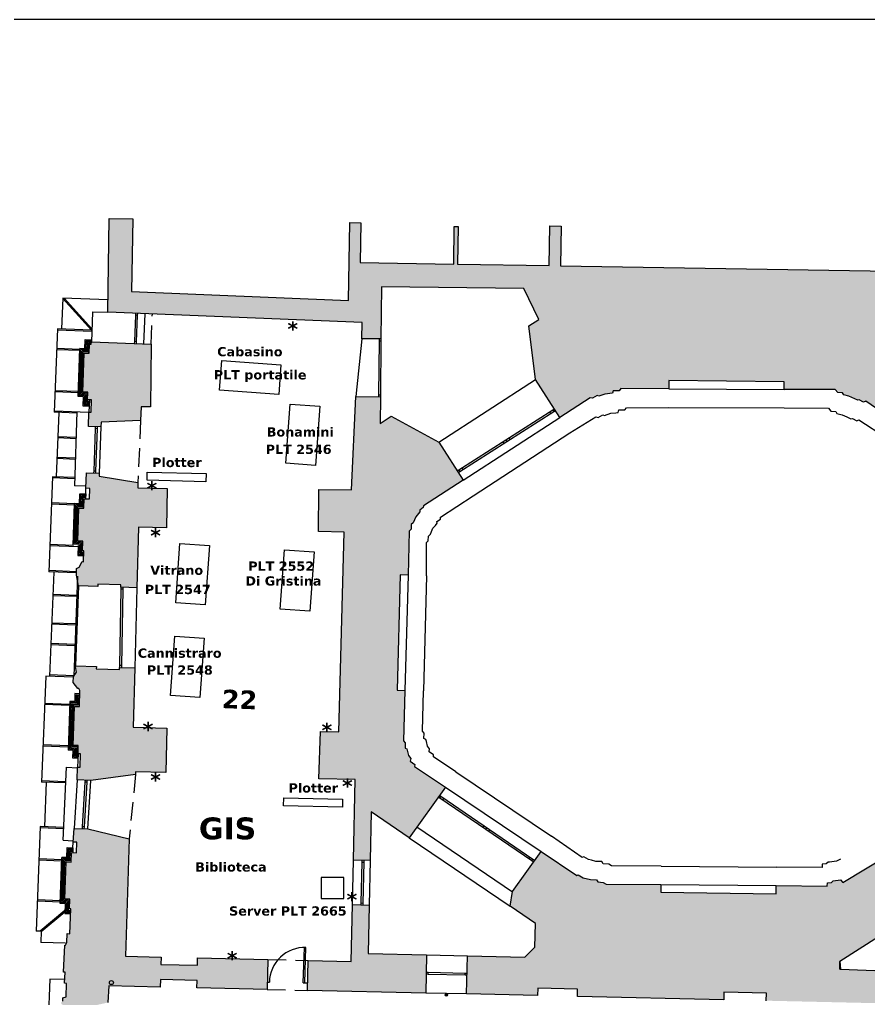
# Model space of a CAD drawing. Extents: x 1037 to 14540, y 1034 to 18285.
# Drawn here: x 3207 to 5500, y 6737 to 9380 of the extents above; entities that cross this region are included whole.
import ezdxf
from ezdxf.enums import TextEntityAlignment as Align

# ---------------------------------------------------------------- set-up
doc = ezdxf.new("R2010")
doc.units = 0
doc.header["$LTSCALE"] = 100
doc.header["$MEASUREMENT"] = 0
doc.linetypes.add('TRATTEGGIATA', pattern=[0.75, 0.5, -0.25])
for name, color, linetype in [('infissi', 251, 'CONTINUOUS'), ('legenda testi', 7, 'CONTINUOUS'), ('murature polilinee', 7, 'CONTINUOUS'), ('murature retini', 253, 'CONTINUOUS'), ('proiezioni', 252, 'CONTINUOUS'), ('Tavoli', 250, 'CONTINUOUS'), ('testi PLT', 154, 'CONTINUOUS')]:
    doc.layers.add(name, color=color, linetype=linetype)
for name, color, linetype, lineweight in [('testi', 252, 'CONTINUOUS', 30), ('testi nomi personale', 251, 'CONTINUOUS', 20), ('testi numero stanza', 40, 'CONTINUOUS', 30)]:
    doc.layers.add(name, color=color, linetype=linetype, lineweight=lineweight)
doc.styles.add('stile1', font='verdanab.ttf', dxfattribs={"height": 1})

msp = doc.modelspace()

# ---------------------------------------------------------------- hatches: boundary and pattern name
at = {"layer": 'murature retini', "lineweight": 30}
h = msp.add_hatch(color=256, dxfattribs=at)
h.paths.add_polyline_path([(6573, 8146.9), (6885.6, 8136.8), (6880.2, 8000.4), (6794.4, 8003.7), (6795.7, 8036.4), (6569.9, 8043.2)])
h.paths.add_polyline_path([(5831.4, 8119.1), (5944.8, 8282.2), (6005.7, 8240.5), (6009.7, 8242.5), (6010.3, 8255.8), (6145.5, 8264.4), (6156.8, 8160.4), (6453, 8150.8), (6449.9, 8047.3), (6146.7, 8055.8), (6140.6, 7897), (6058.2, 7861), (5941.9, 7865.6), (5945.3, 7993.8), (5938, 7998.9), (5938.1, 8015.5), (5932.8, 8017.4), (5923, 8037.6), (5913.7, 8048.7), (5915.3, 8053.5), (5902.8, 8063.9), (5903, 8070.7)])
h.paths.add_polyline_path([(7083.5, 8695.2), (7083, 8702.6), (7112.8, 8706), (7114.2, 8685.6), (7118.8, 8685.7), (7127, 8566.6), (7122.4, 8566.3), (7124.1, 8540.9), (7121.1, 8540.7), (7129.3, 8422.2), (7131.9, 8422.5), (7132.4, 8416.7), (7135, 8417), (7137.6, 8387.9), (7080.1, 8383.7), (7079.4, 8390.2), (7027.5, 8395.8), (7021.5, 8576.5), (6114.1, 8553.4), (6132.5, 8383.8), (5999.2, 8375.3), (5979.7, 8631.7), (5611.1, 8637.7), (5618, 8546.9), (5694.6, 8467), (5573.9, 8293.5), (5489.6, 8350.6), (5483.8, 8347.7), (5471.9, 8354.7), (5468, 8353.1), (5443.9, 8364.5), (5430.2, 8367.8), (5427.4, 8373), (5414, 8374.1), (5407.6, 8381.8), (5269.5, 8382.5), (5269.7, 8402.9), (4958.7, 8406), (4958.5, 8383.9), (4829.4, 8384.5), (4824.7, 8378.9), (4808.7, 8378.7), (4806.7, 8372), (4786.3, 8369.7), (4769.8, 8364.2), (4765, 8365.8), (4752.7, 8358.6), (4746.7, 8359.9), (4664.7, 8306.8), (4599.2, 8408.9), (4581.3, 8554), (4607.9, 8571.4), (4567.8, 8654.9), (4184, 8659.2), (4182, 8518.6), (4130.1, 8519.1), (4131, 8562.7), (3445.2, 8590.8), (3449.3, 8843.1), (3512.7, 8842.4), (3509.5, 8646.1), (4094.5, 8622.1), (4097.9, 8832.3), (4127.9, 8831.8), (4126.1, 8724.7), (4378.4, 8720.6), (4380, 8822.2), (4390.4, 8821.8), (4388.8, 8720.4), (4636.1, 8716.4), (4637.8, 8823.6), (4667.8, 8823.1), (4666.1, 8715.9), (5947.1, 8695.2), (5944.5, 8821), (6012.7, 8822.9), (6016, 8666)])
h.paths.add_polyline_path([(4114.3, 8362.9), (4180.6, 8362.7), (4179.8, 8290.2), (4209.9, 8309.9), (4338, 8240), (4403.7, 8137.7), (4296.8, 8068.4), (4296.4, 8063.5), (4287, 8057), (4287.4, 8052.1), (4276, 8038.6), (4269.1, 8022.3), (4263.8, 8017.6), (4263.2, 8005), (4258.6, 8000), (4255.4, 7881.2), (4234.1, 7881.8), (4225.8, 7570.9), (4246.9, 7570.4), (4243.2, 7434.1), (4247.7, 7429.3), (4247, 7414.9), (4252, 7412.4), (4256.3, 7394.4), (4262.4, 7386.7), (4261.3, 7379.1), (4273.1, 7370.6), (4272.7, 7365.5), (4355.8, 7309.6), (4258.4, 7173), (4156.1, 7242.6), (4153.2, 7111.5), (4108, 7112.5), (4112.8, 7329.8), (4014.9, 7332), (4018.7, 7459.6), (4068.7, 7458.5), (4083.3, 7997.5), (4013.6, 7999.1), (4014.9, 8112.6), (4103.1, 8111.6)])
h.paths.add_polyline_path([(3401.1, 8510.3), (3562.2, 8504.7), (3560.4, 8335.1), (3535, 8335.4), (3533.6, 8298.8), (3427.2, 8293.8), (3426.7, 8281), (3393.3, 8282.3), (3394.6, 8321), (3400.2, 8320.8), (3401.4, 8354.1), (3390.8, 8354.5), (3391.5, 8374.6), (3378.1, 8375), (3381.7, 8480.3), (3395.1, 8479.8), (3396, 8504.3), (3400.9, 8504.1)])
h.paths.add_polyline_path([(3387.8, 8157.7), (3422.1, 8156.4), (3421.8, 8148.7), (3526.8, 8131.7), (3526.2, 8116.5), (3605.4, 8115.2), (3603.7, 8009.2), (3528.4, 8011), (3523.9, 7847.4), (3480.6, 7848.9), (3480.7, 7854.9), (3418.2, 7857), (3418.1, 7851.1), (3366, 7852.9), (3360.7, 7881), (3361.3, 7899.1), (3368.5, 7902.8), (3375.8, 7917.9), (3379.6, 7917.7), (3380.6, 7946.9), (3376.8, 7947), (3377.7, 7972.7), (3364.3, 7973.2), (3367.3, 8062.2), (3380.8, 8061.7), (3381.6, 8087.4), (3395.7, 8086.9), (3396.7, 8115.5), (3386.4, 8115.8)])
h.paths.add_polyline_path([(3357.9, 7636.7), (3414.5, 7634.7), (3414.4, 7628.7), (3476.9, 7626.6), (3477, 7632.6), (3518, 7631.2), (3513.7, 7471), (3605, 7468.9), (3601.5, 7349.2), (3520.4, 7351), (3520.2, 7343.6), (3399.9, 7327.6), (3362.8, 7329), (3364, 7363.7), (3370.9, 7363.5), (3372, 7399), (3365, 7399.2), (3365.7, 7421.5), (3352.3, 7421.9), (3355.5, 7527.2), (3368.9, 7526.8), (3370.3, 7570.4), (3366.9, 7575.5), (3364.8, 7575.5), (3351.9, 7591.4), (3352.5, 7608), (3361.3, 7620), (3357.8, 7633.7)])
h.paths.add_polyline_path([(3354.3, 7198.3), (3391.9, 7197), (3503, 7169.7), (3493.2, 6853.2), (3588.9, 6851), (3588.4, 6831), (3687.2, 6828.8), (3687.7, 6848.8), (3876.7, 6844.5), (3874.8, 6763.8), (3685.8, 6768), (3686.3, 6788), (3587.5, 6790.2), (3587, 6770.2), (3447.9, 6773.4), (3445.2, 6728.4), (3369.1, 6711.3), (3368.3, 6691.6), (3329.6, 6692.5), (3323.5, 6722.2), (3320, 6725.2), (3320.1, 6729.3), (3323.8, 6732.1), (3324.4, 6741), (3332.9, 6743.4), (3334.4, 6780), (3328.9, 6780.3), (3330.3, 6810.6), (3326, 6810.8), (3329.4, 6883.3), (3331, 6883.2), (3334.6, 6890), (3335.4, 6914.4), (3343.3, 6914.2), (3345.6, 6981.1), (3341.8, 6981.2), (3342.7, 7006.9), (3329.3, 7007.4), (3332.8, 7107.7), (3346.2, 7107.2), (3347.1, 7133), (3361.2, 7132.5), (3362.2, 7161), (3351.8, 7161.4)])
h.paths.add_polyline_path([(4105.2, 6992.5), (4150.5, 6991.5), (4147.5, 6860.4), (4305.2, 6856.8), (4302.9, 6754.1), (3984.1, 6761.3), (3985.9, 6842.1), (4101.8, 6839.5)])
h.paths.add_polyline_path([(4415.3, 6854.4), (4569.8, 6850.9), (4596.9, 6877.5), (4599.1, 6941.2), (4530.3, 6988.1), (4537.3, 7028.4), (4613.9, 7135.9), (4710.5, 7071), (4714.4, 7072.7), (4727.1, 7064.8), (4747.4, 7060), (4763.3, 7059.6), (4767, 7053.7), (4781.9, 7052.4), (4789.7, 7048), (4937.2, 7046.6), (4937, 7026.2), (5247.9, 7022), (5248.2, 7043.7), (5385.9, 7042.5), (5386.1, 7051.4), (5397.3, 7052), (5402, 7056.6), (5421.3, 7059.1), (5427.9, 7052.2), (5545.4, 7123.2), (5638.4, 6978.6), (5419.8, 6838.8), (5421.3, 6818.4), (5859.2, 6801.8), (5867.9, 6718.9), (5702.3, 6722.6), (5702.7, 6742.6), (5598.9, 6744.9), (5598.5, 6724.9), (5221.5, 6733.4), (5221.9, 6753.4), (5107, 6756), (5106.6, 6736), (4712.1, 6744.9), (4712.6, 6764.9), (4605.1, 6767.3), (4604.7, 6747.3), (4412.9, 6751.6)])
h.paths.add_polyline_path([(5805.9, 7293.4), (5887, 7346), (5887.3, 7352.5), (5901.7, 7361.6), (5900.8, 7370), (5913.8, 7385.9), (5914.7, 7391.4), (5918.7, 7397.3), (5922.2, 7398), (5923.4, 7416.1), (5930.1, 7418.6), (5933.7, 7554.7), (6045.8, 7550.3), (6044.1, 7508.3), (6124, 7460.6), (6121.1, 7383), (6417.3, 7374.1), (6414.2, 7269.9), (6108.6, 7282.8), (6104.1, 7080.6), (6030.8, 7082.3), (6036.5, 7233.3), (5900.4, 7146.2)])
h.paths.add_polyline_path([(6537.3, 7370.5), (6770.1, 7363.6), (6770.9, 7384.8), (6855.9, 7381.6), (6853.8, 7326.9), (6904.5, 7326.3), (6901.3, 7249.4), (6534.1, 7264.8)])
h.paths.add_polyline_path([(6860.6, 7500.8), (6864.7, 7606), (6779.4, 7609.3), (6775.4, 7504.1)])
h.paths.add_polyline_path([(6789.9, 7884.4), (6875.5, 7881.2), (6872.1, 7793), (6786.5, 7796.2)])
h.paths.add_polyline_path([(7077.5, 7864), (7173.9, 7869.8), (7177.4, 7819.5), (7183.9, 7818.6), (7179.2, 7781.3), (7132.5, 7778.1), (7131.7, 7790), (7073.5, 7790.8)])
h.paths.add_polyline_path([(7061.9, 7574.1), (7145.7, 7586.1), (7145.4, 7590.3), (7192.9, 7593.6), (7202.9, 7557.7), (7195.5, 7555.6), (7200.2, 7487.9), (7056.7, 7476.8)])
h.paths.add_polyline_path([(7050.2, 7355.9), (7213.2, 7368.6), (7214.9, 7344.4), (7219.9, 7344.8), (7225.4, 7266), (7220.3, 7265.6), (7222, 7241.6), (7217.1, 7241.2), (7226, 7112.7), (7230.6, 7113.2), (7231.1, 7107.5), (7233.7, 7107.7), (7236.2, 7079.9), (7199.4, 7077.4), (7198.7, 7085.6), (7114.8, 7087.5), (7125.5, 7239.9), (7005.7, 7245), (7014.2, 7325), (7048.5, 7324.6)])
h.paths.add_polyline_path([(7112.1, 6946.8), (7207.8, 6965.4), (7207.1, 6975), (7244.9, 6977.6), (7247.7, 6943.8), (7245, 6943.6), (7245.5, 6937.9), (7238, 6937.3), (7245.8, 6824.9), (7250.6, 6825.2), (7252.3, 6801.1), (7257.3, 6801.5), (7262.7, 6722.7), (7257.7, 6722.3), (7259.3, 6698.3), (7254.5, 6697.9), (7259.4, 6626.6), (7212.6, 6623.3), (7211.8, 6634.3), (7205.5, 6633.9), (7174.9, 6648.6), (7176.4, 6689.4), (6998.2, 6693.4), (7012.7, 6778.1), (7108.8, 6775.9)])
h.paths.add_polyline_path([(6999.1, 6384.3), (7170, 6380.4), (7171.3, 6413.3), (7226.7, 6417.1), (7225.4, 6437.2), (7272.2, 6440.5), (7277.1, 6369), (7282, 6369.3), (7283.6, 6345.2), (7288.7, 6345.6), (7294.1, 6266.8), (7289, 6266.4), (7290.7, 6242.3), (7285.9, 6242), (7294.4, 6117.5), (7297.7, 6117.8), (7298.2, 6112.1), (7300.8, 6112.3), (7303.3, 6084.4), (7271.2, 6077.5), (7272, 6097.2), (7195.5, 6100.1), (7197.5, 6288.9), (7003.3, 6296.3)])
h.paths.add_polyline_path([(7194.1, 5953.7), (7270.3, 5971.4), (7270.5, 5979.7), (7312.3, 5978.7), (7314.8, 5948.4), (7312.1, 5948.2), (7312.6, 5942.5), (7306.5, 5942), (7317.7, 5778.8), (7322.8, 5779.1), (7330.2, 5672.1), (7192.5, 5677.3), (7192.9, 5685.8), (7150.6, 5687.4), (7144.7, 5682.5), (7122.7, 5683.5), (7119, 5680.4), (7100.5, 5681.1), (7101.9, 5714.3), (7113.1, 5713.9), (7128.6, 5783.3), (7192.3, 5780.9)])
h.paths.add_polyline_path([(6469.1, 6396.7), (6891.8, 6386.9), (6881.1, 6300.9), (6828.4, 6302.9), (6828.3, 5797.6), (6983.3, 5791.7), (6985.8, 5718.7), (6992.3, 5718.5), (6990.9, 5685.2), (6980.1, 5685.7), (6976.2, 5689.5), (6954.2, 5690.3), (6949.5, 5695), (6886.4, 5697.4), (6886.1, 5689), (6793.9, 5692.5), (6794.2, 5698.4), (6766.4, 5699.4), (6766.7, 5705.9), (6700.4, 5708.5), (6700.3, 5705.7), (6694.6, 5705.9), (6694.5, 5703.3), (6666.7, 5704.4), (6667.9, 5735), (6675.1, 5734.7), (6690.9, 5805.5), (6768.3, 5802.6), (6768.4, 6110), (6724.7, 6111.8), (6724.9, 6121.8), (6768.4, 6120.1), (6768.4, 6300.2), (6648.5, 6304.8), (6644.9, 6125), (6654.9, 6124.6), (6654.7, 6114.6), (6624.7, 6115.8), (6624.9, 6125.8), (6634.9, 6125.4), (6638.5, 6305.1), (6518.6, 6309.7), (6515, 6130.3), (6555, 6128.6), (6554.8, 6118.6), (6504.8, 6120.7), (6508.6, 6310.1), (6471.7, 6311.5)])
h.paths.add_polyline_path([(6217.7, 6402.6), (6358.6, 6399.3), (6358.4, 5821.7), (6543.1, 5814.7), (6554, 5739.3), (6559.5, 5739.1), (6558.3, 5708.5), (6530.6, 5709.5), (6530.7, 5712.2), (6524.9, 5712.4), (6525.1, 5716.8), (6462.1, 5719.4), (6461.7, 5710.9), (6434.2, 5712.1), (6434.1, 5710), (6358.5, 5713.1), (6358.7, 5718.2), (6330.8, 5719.3), (6331.1, 5726.1), (6260.7, 5729), (6260.6, 5726.4), (6254.9, 5726.6), (6254.8, 5724), (6227, 5725), (6227.6, 5755.2), (6234.3, 5755), (6251.8, 5957.1), (6290.6, 6021.5), (6307, 6105), (6293.8, 6189.1), (6254.4, 6258.7), (6218.2, 6291.9)])
h.paths.add_polyline_path([(5695.4, 6414.8), (5859.1, 6411), (5858.6, 6390.5), (5962.4, 6388.2), (5962.9, 6408.6), (6105.7, 6405.2), (6102.3, 6323.7), (6050.3, 6309.8), (5986.8, 6263.8), (5944.8, 6195.8), (5928.4, 6112.3), (5941.6, 6028.1), (5980.9, 5958.6), (6042.7, 5910.1), (6109.6, 5892.9), (6115.4, 5759.9), (6123, 5759.6), (6122.3, 5729), (6093.5, 5730.1), (6093.6, 5732.7), (6087.8, 5732.9), (6087.9, 5735.6), (6021.9, 5738.4), (6021.7, 5734.1), (5991.4, 5735.3), (5991.2, 5731), (5915.4, 5734.2), (5915.6, 5738.5), (5893.2, 5739.4), (5893.4, 5745.8), (5825.9, 5748.6), (5825.8, 5745.8), (5820, 5746), (5819.9, 5743.4), (5790.7, 5744.5), (5791.9, 5775.2), (5802, 5774.8), (5810.6, 5844.5), (5908.2, 5840.3), (5914.5, 6329.7), (5707.4, 6334.5)])
h.paths.add_polyline_path([(6027, 6982.3), (6101.8, 6980.7), (6097.7, 6798.7), (6114.5, 6798.3), (6112.6, 6713.3), (5963.3, 6716.7), (5977.6, 6797.3), (6019.9, 6795.7)])
h.paths.add_polyline_path([(6226.5, 6795.8), (6367.4, 6792.6), (6367, 6772.6), (6479, 6770.1), (6479.4, 6790.1), (6887.8, 6780.9), (6897.4, 6695.7), (6476.1, 6705.2), (6476.5, 6725.2), (6366, 6727.6), (6365.5, 6707.6), (6224.6, 6710.8)])
h.paths.add_polyline_path([(7083.9, 7984.6), (7165.7, 7989.5), (7164.4, 8007.3), (7168.5, 8007.6), (7160.1, 8129.2), (7154.5, 8128.8), (7153.8, 8136.5), (7150.2, 8136.3), (7141.2, 8246.7), (7146.8, 8247.2), (7146.3, 8252.9), (7149, 8253.1), (7146.3, 8286.2), (7090.6, 8281.7), (7092, 8268.4), (7031.8, 8257.9), (7035.3, 8132), (7000.8, 8133.1), (6997.9, 8058.8), (7087.8, 8055.9)])
h.paths.add_polyline_path([(5214.5, 6426.1), (5591.5, 6417.3), (5580.3, 6337.5), (5535, 6338.6), (5530.4, 5856.6), (5673.5, 5850.4), (5676.5, 5780), (5686.2, 5779.6), (5685, 5748.9), (5655.6, 5750.3), (5655.7, 5752.9), (5650, 5753.2), (5650.2, 5757.6), (5591.2, 5760), (5590.8, 5752.8), (5560.5, 5754), (5560.4, 5749.7), (5484.6, 5752.9), (5484.7, 5757.2), (5454.4, 5758.4), (5454.8, 5766.8), (5392.3, 5769.4), (5392.2, 5766.2), (5386.5, 5766.5), (5386.4, 5763.8), (5355.6, 5765), (5356.8, 5796.6), (5368, 5796.1), (5381, 5866.7), (5476.8, 5862.6), (5481.4, 6339.8), (5233.6, 6345.6)])
h.paths.add_polyline_path([(4705.2, 6438), (5099.6, 6428.8), (5075.8, 5882.3), (5238, 5875.3), (5241.2, 5801), (5251.9, 5800.6), (5250.7, 5769.4), (5219.8, 5770.8), (5219.9, 5773.4), (5214.2, 5773.7), (5214.4, 5779.1), (5147.2, 5781.7), (5147, 5775.6), (5116.7, 5776.8), (5116.5, 5770.8), (5046.5, 5773.5), (5046.8, 5780), (5019.6, 5781), (5019.9, 5788.6), (4950.1, 5791.3), (4949.9, 5786.4), (4944.2, 5786.6), (4944.1, 5784), (4913.3, 5785.2), (4914.6, 5816.9), (4921.8, 5816.6), (4930.7, 5889.2), (5031.4, 5884.9), (5046.4, 6350), (4726.1, 6357.5)])
h.paths.add_polyline_path([(4407.6, 6445.7), (4597.8, 6441.2), (4595.7, 6401), (4643, 6306.8), (4630, 5903.4), (4795, 5896.3), (4798.1, 5821.9), (4808.3, 5821.5), (4807.1, 5789.7), (4776.1, 5791.2), (4776.2, 5793.9), (4770.5, 5794.2), (4770.7, 5799), (4708.5, 5801.4), (4708.3, 5795.3), (4680.4, 5796.3), (4680.2, 5791.3), (4608.2, 5794), (4608.5, 5801.4), (4576.3, 5802.6), (4576.4, 5806.9), (4508.5, 5811.7), (4508.4, 5808.6), (4502.7, 5808.8), (4502.6, 5806.1), (4474.9, 5807.2), (4476.2, 5840.6), (4482.6, 5840.4), (4487.6, 5911.4), (4573.5, 5907.7), (4588.2, 6361.4), (4419.8, 6365.4)])
h.paths.add_polyline_path([(3977.2, 6455), (4302.5, 6447.4), (4286.2, 6367.8), (4203.6, 6369.7), (4189.2, 5925.2), (4361.3, 5917.8), (4364.3, 5845.5), (4372.6, 5845.1), (4371.3, 5811.7), (4343.3, 5813), (4343.5, 5815.6), (4337.7, 5815.9), (4338, 5821.1), (4269.8, 5824.1), (4269.6, 5817.6), (4239.2, 5819), (4239, 5814.7), (4163.9, 5818), (4164.1, 5822.3), (4142.1, 5823.3), (4142.5, 5831.1), (4072.7, 5834.2), (4072.6, 5830.6), (4066.9, 5830.8), (4066.8, 5828.2), (4039.1, 5829.2), (4040.4, 5862), (4048.7, 5861.7), (4063.6, 5932.2), (4131, 5929.3), (4145.2, 6369), (4123.3, 6369.5), (4125.1, 6425.3), (3976.8, 6428.7)])
h.paths.add_polyline_path([(3690.3, 6461.7), (3867.9, 6457.6), (3865.2, 6371.6), (3839.7, 6372.2), (3825.8, 5942.4), (3919.2, 5938.4), (3927.9, 5866.9), (3935.5, 5866.5), (3934.2, 5833.7), (3906.4, 5835.1), (3906.5, 5837.7), (3900.8, 5838), (3901, 5842.6), (3833.2, 5845.6), (3833, 5840.5), (3805.9, 5841.8), (3805.6, 5834.7), (3732, 5837.9), (3732.3, 5845), (3705.5, 5846.2), (3705.8, 5851.3), (3635.8, 5854.4), (3635.7, 5851.3), (3630, 5851.5), (3629.9, 5848.8), (3602.9, 5849.9), (3604.2, 5883.7), (3613.8, 5883.3), (3628.8, 5953.4), (3770.8, 5947.3), (3784.6, 6373.5), (3703.6, 6375.4)])
h.paths.add_polyline_path([(3320.5, 6541.3), (3362.1, 6540.4), (3361.8, 6530.9), (3433.8, 6520.1), (3430.9, 6467.8), (3588.6, 6464.1), (3565.2, 6378.6), (3426.2, 6381.9), (3418, 6230.9), (3337.8, 6225.8), (3337.3, 6214.4), (3304.3, 6216.5), (3305.7, 6250), (3312.9, 6250.4), (3315.6, 6317.9), (3311.3, 6318.1), (3312.7, 6348.4), (3308.4, 6348.6), (3311.8, 6419), (3316.1, 6418.8), (3319, 6496.9), (3313.5, 6498.9), (3313.6, 6507.8), (3310.1, 6510.9), (3310.2, 6515), (3313.9, 6517.8)])
h.paths.add_polyline_path([(3300.1, 6113), (3332.3, 6111.9), (3331.9, 6100.5), (3410, 6085), (3403.3, 5963.2), (3485.8, 5959.6), (3491.8, 5888.6), (3499.3, 5888.2), (3498, 5854.4), (3470.8, 5855.7), (3471, 5858.3), (3465.2, 5858.6), (3465.6, 5865.9), (3391.2, 5869.2), (3390.9, 5860.6), (3366, 5861.7), (3365.9, 5858.6), (3315.3, 5860.8), (3315.5, 5866.2), (3293.3, 5867.2), (3295, 5904.8), (3290.7, 5905), (3293.9, 5975.4), (3298.1, 5975.2), (3299.5, 6005.6), (3302.9, 6005.5), (3305.4, 6066.3), (3298.3, 6067.7)])
at = {"layer": 'testi', "lineweight": 20}
h = msp.add_hatch(color=256, dxfattribs=at)
edge = h.paths.add_edge_path()
edge.add_arc((4358.7, 6749.5), 4.07, 0, 360)

# ---------------------------------------------------------------- linework, layer by layer
at = {"layer": 'infissi', "linetype": 'Continuous'}
for p, q in [((3520, 8582.7), (3517.1, 8511.3)), ((3520.2, 8587.7), (3520, 8582.7)), ((3525, 8582.5), (3522.1, 8511.1)), ((3525.2, 8587.5), (3525, 8582.5)), ((3517.1, 8511.3), (3516.9, 8506.3)), ((3522.1, 8511.1), (3521.9, 8506.1)), ((4176.9, 8513.6), (4175.7, 8367.7)), ((4181.9, 8513.6), (4180.7, 8367.7)), ((4392.2, 8165), (4645.5, 8327.4)), ((4394.9, 8160.7), (4648.2, 8323.2)), ((3411.5, 8276.6), (3407.3, 8162)), ((3411.7, 8281.6), (3411.5, 8276.6)), ((3416.5, 8276.4), (3412.3, 8161.8)), ((3416.7, 8281.4), (3416.5, 8276.4)), ((3407.3, 8162), (3407.1, 8157)), ((3412.3, 8161.8), (3412.1, 8156.8)), ((3480.5, 7843.8), (3477.1, 7637.5)), ((3480.6, 7848.9), (3480.5, 7843.8)), ((3485.5, 7843.8), (3482.1, 7637.4)), ((3485.6, 7848.8), (3485.5, 7843.8)), ((3477.1, 7637.5), (3477, 7632.6)), ((3482.1, 7637.4), (3482, 7632.4)), ((3377.3, 7202.7), (3384.7, 7323.3)), ((3382.2, 7202.4), (3389.6, 7323)), ((4340.5, 7280), (4336.4, 7282.8)), ((4343.3, 7284.1), (4339.2, 7286.9)), ((4589.1, 7110.4), (4340.5, 7280)), ((4591.9, 7114.5), (4343.3, 7284.1)), ((4130.6, 7112), (4130.5, 7107)), ((4135.6, 7111.9), (4135.5, 7106.9)), ((4593.3, 7107.5), (4589.1, 7110.4)), ((4596.1, 7111.7), (4591.9, 7114.5)), ((4130.5, 7107), (4128, 6997)), ((4135.5, 7106.9), (4133, 6996.9)), ((4128, 6997), (4127.9, 6992)), ((4133, 6996.9), (4132.9, 6991.9)), ((3972.6, 6781.7), (3975.8, 6877)), ((3976.6, 6781.6), (3979.8, 6877)), ((4304.1, 6805.5), (4309.1, 6805.4)), ((4304.2, 6810.5), (4309.2, 6810.4)), ((4309.1, 6805.4), (4409.1, 6803.1)), ((4309.2, 6810.4), (4409.2, 6808.1)), ((4409.1, 6803.1), (4414.1, 6803)), ((4409.2, 6808.1), (4414.2, 6808)), ((3875.3, 6783.7), (3881.1, 6783.4)), ((3972.6, 6781.7), (3984.5, 6781.3))]:
    msp.add_line(p, q, dxfattribs=at)
at = {"layer": 'infissi'}
for p, q in [((3525, 8582.5), (3520, 8582.7)), ((3522.1, 8511.1), (3517.1, 8511.3)), ((4645.5, 8327.4), (4648.2, 8323.2)), ((4637.1, 8322), (4639.8, 8317.8)), ((3416.5, 8276.4), (3411.5, 8276.6)), ((4527.3, 8251.6), (4530, 8247.4)), ((4510.4, 8240.8), (4513.1, 8236.6)), ((4518.8, 8246.2), (4521.5, 8242)), ((4400.6, 8170.4), (4403.3, 8166.1)), ((3412.3, 8161.8), (3407.3, 8162)), ((4392.2, 8165), (4394.9, 8160.7)), ((3485.5, 7843.8), (3480.5, 7843.8)), ((3482.1, 7637.4), (3477.1, 7637.5)), ((4340.5, 7280), (4343.3, 7284.1)), ((4348.7, 7274.3), (4351.5, 7278.5)), ((4456.5, 7200.8), (4459.4, 7204.9)), ((4464.8, 7195.2), (4467.6, 7199.3)), ((4473.1, 7189.5), (4475.9, 7193.7)), ((4580.9, 7116), (4583.7, 7120.2)), ((4589.1, 7110.4), (4591.9, 7114.5)), ((4130.5, 7107), (4135.5, 7106.9)), ((4128, 6997), (4133, 6996.9)), ((4309.1, 6805.4), (4309.2, 6810.4)), ((4409.1, 6803.1), (4409.2, 6808.1))]:
    msp.add_line(p, q, dxfattribs=at)
at = {"layer": 'infissi', "linetype": 'Continuous'}
msp.add_arc((3976.6, 6781.6), 95.4, 88.0724, 178.9132, dxfattribs=at)
at = {"layer": 'legenda testi'}
msp.add_lwpolyline([(1125.6, 5269.1), (7631.9, 5269.1), (7631.9, 9380), (1125.6, 9380)], close=True, dxfattribs=at)
at = {"layer": 'murature polilinee', "lineweight": 30}
for points in [[(5573.9, 8293.5), (5489.6, 8350.6), (5483.8, 8347.7), (5471.9, 8354.7), (5468, 8353.1), (5443.9, 8364.5), (5430.2, 8367.8), (5427.4, 8373), (5414, 8374.1), (5407.6, 8381.8), (5269.5, 8382.5), (5269.7, 8402.9), (4958.7, 8406), (4958.5, 8383.9), (4829.4, 8384.5), (4824.7, 8378.9), (4808.7, 8378.7), (4806.7, 8372), (4786.3, 8369.7), (4769.8, 8364.2), (4765, 8365.8), (4752.7, 8358.6), (4746.7, 8359.9), (4664.7, 8306.8), (4599.2, 8408.9), (4581.3, 8554), (4607.9, 8571.4), (4567.8, 8654.9), (4184, 8659.2), (4182, 8518.6), (4130.1, 8519.1), (4131, 8562.7), (3445.2, 8590.8), (3449.3, 8843.1), (3512.7, 8842.4), (3509.5, 8646.1), (4094.5, 8622.1), (4097.9, 8832.3), (4127.9, 8831.8), (4126.1, 8724.7), (4378.4, 8720.6), (4380, 8822.2), (4390.4, 8821.8), (4388.8, 8720.4), (4636.1, 8716.4), (4637.8, 8823.6), (4667.8, 8823.1), (4666.1, 8715.9), (5947.1, 8695.2)], [(3323.8, 6732.1), (3324.4, 6741), (3332.9, 6743.4), (3334.4, 6780), (3328.9, 6780.3), (3330.3, 6810.6), (3326, 6810.8), (3329.4, 6883.3), (3331, 6883.2), (3334.6, 6890), (3335.4, 6914.4), (3343.3, 6914.2), (3345.6, 6981.1), (3341.8, 6981.2), (3342.7, 7006.9), (3329.3, 7007.4), (3332.8, 7107.7), (3346.2, 7107.2), (3347.1, 7133), (3361.2, 7132.5), (3362.2, 7161), (3351.8, 7161.4), (3354.3, 7198.3), (3391.9, 7197), (3503, 7169.7), (3493.2, 6853.2), (3588.9, 6851), (3588.4, 6831), (3687.2, 6828.8), (3687.7, 6848.8), (3876.7, 6844.5), (3874.8, 6763.8), (3685.8, 6768), (3686.3, 6788), (3587.5, 6790.2), (3587, 6770.2), (3447.9, 6773.4), (3445.2, 6728.4)], [(5221.5, 6733.4), (5221.9, 6753.4), (5107, 6756), (5106.6, 6736), (4712.1, 6744.9), (4712.6, 6764.9), (4605.1, 6767.3), (4604.7, 6747.3), (4412.9, 6751.6), (4415.3, 6854.4), (4569.8, 6850.9), (4596.9, 6877.5), (4599.1, 6941.2), (4530.3, 6988.1), (4537.3, 7028.4), (4613.9, 7135.9), (4710.5, 7071), (4714.4, 7072.7), (4727.1, 7064.8), (4747.4, 7060), (4763.3, 7059.6), (4767, 7053.7), (4781.9, 7052.4), (4789.7, 7048), (4937.2, 7046.6), (4937, 7026.2), (5247.9, 7022), (5248.2, 7043.7), (5385.9, 7042.5), (5386.1, 7051.4), (5397.3, 7052), (5402, 7056.6), (5421.3, 7059.1), (5427.9, 7052.2), (5545.4, 7123.2)], [(5638.4, 6978.6), (5419.8, 6838.8), (5421.3, 6818.4), (5859.2, 6801.8)]]:
    msp.add_lwpolyline(points, dxfattribs=at)
for points in [[(3401.1, 8510.3), (3562.2, 8504.7), (3560.4, 8335.1), (3535, 8335.4), (3533.6, 8298.8), (3427.2, 8293.8), (3426.7, 8281), (3393.3, 8282.3), (3394.6, 8321), (3400.2, 8320.8), (3401.4, 8354.1), (3390.8, 8354.5), (3391.5, 8374.6), (3378.1, 8375), (3381.7, 8480.3), (3395.1, 8479.8), (3396, 8504.3), (3400.9, 8504.1)], [(4114.3, 8362.9), (4180.6, 8362.7), (4179.8, 8290.2), (4209.9, 8309.9), (4338, 8240), (4403.7, 8137.7), (4296.8, 8068.4), (4296.4, 8063.5), (4287, 8057), (4287.4, 8052.1), (4276, 8038.6), (4269.1, 8022.3), (4263.8, 8017.6), (4263.2, 8005), (4258.6, 8000), (4255.4, 7881.2), (4234.1, 7881.8), (4225.8, 7570.9), (4246.9, 7570.4), (4243.2, 7434.1), (4247.7, 7429.3), (4247, 7414.9), (4252, 7412.4), (4256.3, 7394.4), (4262.4, 7386.7), (4261.3, 7379.1), (4273.1, 7370.6), (4272.7, 7365.5), (4355.8, 7309.6), (4258.4, 7173), (4156.1, 7242.6), (4153.2, 7111.5), (4108, 7112.5), (4112.8, 7329.8), (4014.9, 7332), (4018.7, 7459.6), (4068.7, 7458.5), (4083.3, 7997.5), (4013.6, 7999.1), (4014.9, 8112.6), (4103.1, 8111.6)], [(3387.8, 8157.7), (3422.1, 8156.4), (3421.8, 8148.7), (3526.8, 8131.7), (3526.2, 8116.5), (3605.4, 8115.2), (3603.7, 8009.2), (3528.4, 8011), (3523.9, 7847.4), (3480.6, 7848.9), (3480.7, 7854.9), (3418.2, 7857), (3418.1, 7851.1), (3366, 7852.9), (3360.7, 7881), (3360.7, 7881), (3360.7, 7881), (3360.7, 7881), (3361.3, 7899.1), (3368.5, 7902.8), (3375.8, 7917.9), (3379.6, 7917.7), (3380.6, 7946.9), (3376.8, 7947), (3377.7, 7972.7), (3364.3, 7973.2), (3367.3, 8062.2), (3380.8, 8061.7), (3381.6, 8087.4), (3395.7, 8086.9), (3396.7, 8115.5), (3386.4, 8115.8)], [(3357.9, 7636.7), (3414.5, 7634.7), (3414.4, 7628.7), (3476.9, 7626.6), (3477, 7632.6), (3518, 7631.2), (3513.7, 7471), (3605, 7468.9), (3601.5, 7349.2), (3520.4, 7351), (3520.2, 7343.6), (3399.9, 7327.6), (3362.8, 7329), (3364, 7363.7), (3370.9, 7363.5), (3372, 7399), (3365, 7399.2), (3365.7, 7421.5), (3352.3, 7421.9), (3355.5, 7527.2), (3368.9, 7526.8), (3370.3, 7570.4), (3366.9, 7575.5), (3364.8, 7575.5), (3351.9, 7591.4), (3352.5, 7608), (3361.3, 7620), (3357.8, 7633.7)], [(4105.2, 6992.5), (4150.5, 6991.5), (4147.5, 6860.4), (4305.2, 6856.8), (4302.9, 6754.1), (3984.1, 6761.3), (3985.9, 6842.1), (4101.8, 6839.5)]]:
    msp.add_lwpolyline(points, close=True, dxfattribs=at)
at = {"layer": 'proiezioni'}
for p, q in [((3323.9, 8628.5), (3320.6, 8545.4)), ((3323.8, 8627.8), (3401.7, 8542.1)), ((3445.7, 8623.6), (3323.9, 8628.5)), ((3327.7, 8628.3), (3402.3, 8546.2)), ((3403.9, 8591.5), (3445.2, 8590.8)), ((3310, 8545.8), (3301.1, 8320.7)), ((3402.1, 8538.8), (3309.9, 8542.5)), ((3401.7, 8542.1), (3310, 8545.8)), ((3383.5, 8492.2), (3384.4, 8516.7)), ((3384.4, 8516.7), (3401.3, 8516.1)), ((3386.4, 8489.1), (3387.3, 8513.6)), ((3387.3, 8513.6), (3401.2, 8513.1)), ((4130.1, 8519.1), (4114.3, 8362.9)), ((4176.9, 8513.6), (4181.9, 8513.6)), ((3369.9, 8486.9), (3307.8, 8489.4)), ((3370, 8490.3), (3307.9, 8492.8)), ((3365.7, 8363.4), (3370.1, 8492.7)), ((3368.8, 8366.3), (3373, 8489.6)), ((3383.5, 8492.2), (3370.1, 8492.7)), ((3371.9, 8369.2), (3375.9, 8486.5)), ((3386.4, 8489.1), (3373, 8489.6)), ((3389.3, 8486), (3375.9, 8486.5)), ((3389.3, 8486), (3390.2, 8510.5)), ((3390.2, 8510.5), (3401.1, 8510.1)), ((3392.2, 8482.9), (3393.1, 8507.4)), ((3393.1, 8507.4), (3401, 8507.1)), ((3375, 8372.1), (3378.8, 8483.4)), ((3392.2, 8482.9), (3378.8, 8483.4)), ((3366.1, 8376.3), (3303.4, 8378.8)), ((4958.5, 8383.9), (5269.5, 8382.5)), ((3366, 8373), (3303.3, 8375.5)), ((3379.1, 8363), (3365.7, 8363.4)), ((3382.2, 8365.9), (3368.8, 8366.3)), ((3385.3, 8368.8), (3371.9, 8369.2)), ((3388.4, 8371.7), (3375, 8372.1)), ((3379.1, 8363), (3378.3, 8338.5)), ((3382.2, 8365.9), (3381.4, 8341.4)), ((3385.3, 8368.8), (3384.5, 8344.3)), ((3388.4, 8371.7), (3387.6, 8347.2)), ((3390.8, 8354.5), (3390.7, 8350.1)), ((3395.8, 8354.3), (3394.6, 8321)), ((4175.7, 8367.7), (4180.7, 8367.7)), ((3378.3, 8338.5), (3395.2, 8337.9)), ((3381.4, 8341.4), (3395.3, 8340.9)), ((3384.5, 8344.3), (3395.4, 8343.9)), ((3387.6, 8347.2), (3395.5, 8346.9)), ((3390.7, 8350.1), (3395.6, 8349.9)), ((4958.3, 8333.9), (5269.3, 8332.5)), ((3361.9, 8318.3), (3301.1, 8320.7)), ((3394.6, 8320.4), (3301.2, 8324.1)), ((3313.4, 8320.3), (3306.5, 8146.5)), ((3361.9, 8321.7), (3355.8, 8122.6)), ((4403.7, 8137.7), (4664.7, 8306.8)), ((3359.8, 8249.5), (3310.7, 8251.4)), ((3359.9, 8252.8), (3310.8, 8254.8)), ((4430.9, 8095.7), (4691.9, 8264.8)), ((3358.1, 8193.6), (3308.4, 8195.6)), ((3358.2, 8197), (3308.6, 8198.9)), ((3296.4, 8146.9), (3286.2, 7890.2)), ((3356.5, 8141.1), (3296.3, 8143.5)), ((3356.6, 8144.5), (3296.4, 8146.9)), ((3386.6, 8121.4), (3355.8, 8122.6)), ((3385.8, 8100.3), (3386.4, 8115.8)), ((3369.2, 8074.1), (3370.1, 8100.8)), ((3370.1, 8100.8), (3385.8, 8100.3)), ((3372.1, 8071), (3373, 8097.7)), ((3373, 8097.7), (3385.7, 8097.3)), ((3375, 8067.9), (3375.9, 8094.6)), ((3375.9, 8094.6), (3385.6, 8094.3)), ((3377.9, 8064.8), (3378.8, 8091.5)), ((3378.8, 8091.5), (3385.5, 8091.3)), ((3385.8, 8100.3), (3385.4, 8087.3)), ((3355.6, 8070.5), (3293.5, 8073)), ((3355.7, 8073.8), (3293.6, 8076.3)), ((3351.9, 7961.6), (3355.8, 8074.6)), ((3355, 7964.5), (3358.7, 8071.5)), ((3369.2, 8074.1), (3355.8, 8074.6)), ((3358.1, 7967.4), (3361.6, 8068.4)), ((3372.1, 8071), (3358.7, 8071.5)), ((3361.2, 7970.3), (3364.5, 8065.3)), ((3375, 8067.9), (3361.6, 8068.4)), ((3377.9, 8064.8), (3364.5, 8065.3)), ((3365.2, 7957.7), (3289, 7960.7)), ((3351.9, 7961.6), (3289.2, 7964.1)), ((3368.4, 7964), (3355, 7964.5)), ((3371.5, 7966.9), (3358.1, 7967.4)), ((3374.6, 7969.8), (3361.2, 7970.3)), ((3365.3, 7961.1), (3364.4, 7934.4)), ((3368.4, 7964), (3367.5, 7937.3)), ((3371.5, 7966.9), (3370.6, 7940.2)), ((3374.6, 7969.8), (3373.7, 7943.1)), ((3364.4, 7934.4), (3380.1, 7933.9)), ((3367.5, 7937.3), (3380.2, 7936.9)), ((3370.6, 7940.2), (3380.3, 7939.9)), ((3373.7, 7943.1), (3380.4, 7942.9)), ((3360.9, 7887.2), (3286.2, 7890.2)), ((3361, 7890.6), (3286.4, 7893.5)), ((3299.4, 7889.7), (3288.2, 7608.8)), ((3363.6, 7878.4), (3353.5, 7608.5)), ((4255.4, 7881.2), (4246.9, 7570.4)), ((4305.3, 7879.9), (4296.9, 7569)), ((3366, 7852.9), (3357.9, 7636.7)), ((3361.5, 7823.4), (3296.9, 7825.9)), ((3361.6, 7826.7), (3297, 7829.3)), ((3358.6, 7746.2), (3293.8, 7748.8)), ((3358.8, 7749.6), (3293.9, 7752.2)), ((3356.6, 7690.8), (3291.6, 7693.3)), ((3356.7, 7694.1), (3291.7, 7696.7)), ((3353.6, 7609.6), (3288.4, 7612.2)), ((3277.8, 7609.2), (3266.4, 7323.3)), ((3352.5, 7606.3), (3277.8, 7609.2)), ((3356.7, 7561.7), (3356, 7540.5)), ((3370, 7561.3), (3356.7, 7561.7)), ((3342.4, 7532.8), (3274.8, 7535.5)), ((3342.6, 7540.9), (3338.6, 7409)), ((3345.8, 7537.5), (3342, 7412.2)), ((3356, 7540.5), (3342.6, 7540.9)), ((3349.1, 7534), (3345.5, 7415.4)), ((3359.3, 7537.1), (3345.8, 7537.5)), ((3362.5, 7533.6), (3349.1, 7534)), ((3359.9, 7558.3), (3359.3, 7537.1)), ((3369.9, 7558), (3359.9, 7558.3)), ((3363.1, 7554.9), (3362.5, 7533.6)), ((3369.8, 7554.7), (3363.1, 7554.9)), ((3366.3, 7551.5), (3365.7, 7530.2)), ((3369.7, 7551.4), (3366.3, 7551.5)), ((3342.3, 7529.5), (3274.7, 7532.2)), ((3352.3, 7530.6), (3348.9, 7418.7)), ((3365.7, 7530.2), (3352.3, 7530.6)), ((3338.9, 7417.5), (3270.3, 7420.2)), ((3339, 7420.8), (3270.4, 7423.6)), ((3352, 7408.6), (3338.6, 7409)), ((3355.4, 7411.8), (3342, 7412.2)), ((3358.9, 7415), (3345.5, 7415.4)), ((3362.3, 7418.3), (3348.9, 7418.7)), ((3351.4, 7387.3), (3352, 7408.6)), ((3354.8, 7390.6), (3355.4, 7411.8)), ((3358.2, 7393.8), (3358.9, 7415)), ((3361.7, 7397), (3362.3, 7418.3)), ((3364.7, 7386.9), (3351.4, 7387.3)), ((3364.8, 7390.3), (3354.8, 7390.6)), ((3364.9, 7393.6), (3358.2, 7393.8)), ((3365, 7396.9), (3361.7, 7397)), ((3365, 7399.2), (3364, 7363.7)), ((3324.9, 7166), (3334.2, 7363.2)), ((3334.2, 7363.2), (3363.9, 7361.8)), ((4383.7, 7351.1), (4641.9, 7177.4)), ((3332.2, 7320.7), (3266.4, 7323.3)), ((3332.4, 7324), (3266.5, 7326.6)), ((3279.5, 7322.8), (3274.7, 7202.6)), ((3389.6, 7323), (3384.7, 7323.3)), ((4355.8, 7309.6), (4613.9, 7135.9)), ((3263.3, 7203.1), (3252.1, 6921.4)), ((3326.4, 7197.3), (3263.1, 7199.8)), ((3326.5, 7200.6), (3263.3, 7203.1)), ((3382.2, 7202.4), (3377.3, 7202.7)), ((4279.3, 7202.2), (4536.6, 7027.2)), ((3324.9, 7166), (3351.9, 7164.7)), ((4258.4, 7173), (4530.3, 6988.1)), ((3334.6, 7119.6), (3335.5, 7146.3)), ((3335.5, 7146.3), (3351.3, 7145.8)), ((3337.5, 7116.5), (3338.4, 7143.2)), ((3338.4, 7143.2), (3351.2, 7142.8)), ((3340.4, 7113.4), (3341.3, 7140.1)), ((3341.3, 7140.1), (3351.1, 7139.8)), ((3343.3, 7110.3), (3344.2, 7137)), ((3344.2, 7137), (3350.9, 7136.8)), ((3351.3, 7145.8), (3350.8, 7132.8)), ((3351.3, 7145.8), (3351.8, 7161.4)), ((3320.8, 7110.2), (3259.7, 7112.6)), ((3321, 7113.5), (3259.8, 7115.9)), ((3316.9, 6995.9), (3321.2, 7120.1)), ((3320, 6998.7), (3324.1, 7117)), ((3334.6, 7119.6), (3321.2, 7120.1)), ((3323.1, 7001.6), (3327, 7113.9)), ((3337.5, 7116.5), (3324.1, 7117)), ((3326.2, 7004.5), (3329.9, 7110.8)), ((3340.4, 7113.4), (3327, 7113.9)), ((3343.3, 7110.3), (3329.9, 7110.8)), ((4105.2, 6992.5), (4108, 7112.5)), ((4153.2, 7111.5), (4150.5, 6991.5)), ((4937.7, 7096.6), (5248.7, 7093.7)), ((4937.2, 7046.6), (5248.2, 7043.7)), ((3317.2, 7002.6), (3255.4, 7005.1)), ((3339.6, 7004), (3326.2, 7004.5)), ((3317, 6999.3), (3255.3, 7001.7)), ((3330.3, 6995.3), (3316.9, 6995.9)), ((3333.4, 6998.2), (3320, 6998.7)), ((3336.5, 7001.1), (3323.1, 7001.6)), ((3330.3, 6995.3), (3329.4, 6968.6)), ((3333.4, 6998.2), (3332.5, 6971.5)), ((3336.5, 7001.1), (3335.6, 6974.4)), ((3339.6, 7004), (3338.7, 6977.3)), ((3329.7, 6976.4), (3262.6, 6921)), ((3329.5, 6972), (3266, 6919.5)), ((3329.4, 6968.6), (3345.2, 6968.1)), ((3332.5, 6971.5), (3345.3, 6971.1)), ((3335.6, 6974.4), (3345.4, 6974.1)), ((3338.7, 6977.3), (3345.5, 6977.1)), ((3266, 6920.9), (3252.1, 6921.4)), ((3266, 6920.9), (3264.8, 6890.8)), ((3331.1, 6888.2), (3264.8, 6890.8)), ((4305.2, 6856.8), (4415.3, 6854.4)), ((3289, 6791.5), (3275.1, 6449.8)), ((3329.4, 6790.6), (3289, 6791.5)), ((4412.9, 6751.6), (4302.9, 6754.1))]:
    msp.add_line(p, q, dxfattribs=at)
at = {"layer": 'proiezioni', "linetype": 'Continuous'}
for p, q in [((3403.9, 8591.5), (3401.1, 8510.1)), ((3545.1, 8586.7), (3541.9, 8505.4)), ((4177, 8518.6), (4176.9, 8513.6)), ((4182, 8518.6), (4181.9, 8513.6)), ((4338, 8240), (4599.2, 8408.9)), ((4175.7, 8367.7), (4175.6, 8362.7)), ((4180.7, 8367.7), (4180.6, 8362.7)), ((4645.5, 8327.4), (4649.8, 8330.1)), ((4648.2, 8323.2), (4652.5, 8325.9)), ((3426.7, 8281), (3422.1, 8156.4)), ((4387.9, 8162.3), (4392.2, 8165)), ((4390.6, 8158.1), (4394.9, 8160.7)), ((3523.9, 7847.4), (3518, 7631.2)), ((3362.8, 7329), (3354.3, 7198.3)), ((3384.7, 7323.3), (3385, 7328.1)), ((3389.6, 7323), (3390, 7328)), ((3391.9, 7197), (3399.9, 7327.6)), ((3376.9, 7197.5), (3377.3, 7202.7)), ((3381.9, 7197.4), (3382.2, 7202.4))]:
    msp.add_line(p, q, dxfattribs=at)
at = {"layer": 'proiezioni', "linetype": 'TRATTEGGIATA'}
for p, q in [((3562.2, 8504.7), (3565.6, 8585.9)), ((3533.6, 8298.8), (3526.8, 8131.7)), ((3520.2, 7343.6), (3503, 7169.7)), ((3876.7, 6844.5), (3985.9, 6842.1)), ((5419.8, 6838.8), (5421.3, 6839.7)), ((5419.8, 6818.5), (5419.8, 6838.8)), ((5419.8, 6818.5), (5421.3, 6818.4)), ((3874.8, 6763.8), (3984.1, 6761.3))]:
    msp.add_line(p, q, dxfattribs=at)
at = {"layer": 'proiezioni'}
for points in [[(4691.9, 8264.8), (4762.1, 8308.2), (4768, 8306.8), (4780.4, 8314.1), (4785.2, 8312.4), (4801.7, 8318), (4815.2, 8319.6), (4822.1, 8320.3), (4824.1, 8326.9), (4840.1, 8327.1), (4844.8, 8332.7), (4958.3, 8333.9)], [(5269.3, 8332.5), (5389.4, 8331.5), (5395.9, 8323.7), (5409.2, 8322.7), (5412, 8317.5), (5425.7, 8314.2), (5438.3, 8308.5), (5449.8, 8302.8), (5453.8, 8304.3), (5465.6, 8297.3), (5471.4, 8300.2), (5545.9, 8252.1)], [(4305.3, 7879.9), (4304.8, 7969.2), (4309.3, 7974.2), (4310, 7986.8), (4315.3, 7991.5), (4318.7, 7999), (4322.1, 8007.8), (4329.3, 8015.2), (4333.6, 8021.4), (4333.2, 8026.2), (4342.5, 8032.8), (4343, 8037.6), (4430.9, 8095.7)], [(4383.7, 7351.1), (4323.6, 7391.6), (4324, 7396.5), (4312.2, 7405), (4313.3, 7412.6), (4307.2, 7420.2), (4304.9, 7432.8), (4302.9, 7438.2), (4297.9, 7440.7), (4298.6, 7455.1), (4293.9, 7460.1), (4296.9, 7569)], [(4937.7, 7096.6), (4804.2, 7097.1), (4796.4, 7101.5), (4781.5, 7102.8), (4777.8, 7108.7), (4761.9, 7109.1), (4749.9, 7112.9), (4741.6, 7113.9), (4728.9, 7121.8), (4725, 7120.1), (4641.9, 7177.4)], [(5421.3, 7115.3), (5411, 7110.1), (5392, 7107.2), (5388.1, 7107), (5383.3, 7102.3), (5372.1, 7101.8), (5371.9, 7092.8), (5248.7, 7093.7)]]:
    msp.add_lwpolyline(points, dxfattribs=at)
at = {"layer": 'proiezioni', "linetype": 'Continuous'}
msp.add_circle((3455, 6782.3), 5.5, dxfattribs=at)
at = {"layer": 'Tavoli'}
for points in [[(3906.3, 8368.6), (3746.7, 8380.2), (3752.5, 8460), (3912.1, 8448.4)], [(4016.9, 8336.9), (4005.2, 8177.3), (3925.5, 8183.1), (3937.1, 8342.7)], [(3710.1, 8133.5), (3551.2, 8137.3), (3551.7, 8159), (3710.6, 8155.2)], [(3719.8, 7960.9), (3708.2, 7801.3), (3628.4, 7807.1), (3640, 7966.7)], [(4001.8, 7943.8), (3990.2, 7784.2), (3910.4, 7790), (3922, 7949.6)], [(3705.6, 7710.9), (3693.9, 7551.3), (3614.2, 7557.1), (3625.8, 7716.7)], [(4078.1, 7255.5), (3919.2, 7259.3), (3919.7, 7281), (4078.6, 7277.2)], [(4020.5, 7008.7), (4081.6, 7008.7), (4081.6, 7066.1), (4020.5, 7066.1)]]:
    msp.add_lwpolyline(points, close=True, dxfattribs=at)
at = {"layer": 'testi', "lineweight": 20}
msp.add_circle((4358.7, 6749.5), 4.07, dxfattribs=at)

# ---------------------------------------------------------------- texts
at = {"layer": 'testi', "color": 253, "style": 'stile1'}
msp.add_text('GIS', height=58.93, dxfattribs=at).set_placement((3691, 7168.7))
at = {"layer": 'testi nomi personale', "style": 'stile1'}
for s, p in [('Cabasino', (3740.5, 8471.7)), ('Bonamini', (3874.1, 8255.2)), ('Plotter', (3564.9, 8172.9)), ('Vitrano', (3559.8, 7882.2)), ('Di Gristina', (3816.5, 7853.2)), ('Cannistraro', (3526, 7658.5)), ('Plotter', (3932.9, 7294.9))]:
    msp.add_text(s, height=25, dxfattribs=at).set_placement(p)
msp.add_text('Biblioteca', height=25, dxfattribs=at).set_placement((3777.4, 7081.7), align=Align.CENTER)
at = {"layer": 'testi numero stanza', "style": 'stile1'}
msp.add_text('22', height=50, rotation=357.7762, dxfattribs=at).set_placement((3752, 7522.9))
at = {"layer": 'testi PLT', "style": 'stile1'}
for s, p in [('PLT portatile', (3731.2, 8409.3)), ('PLT 2546', (3871.2, 8208.3)), ('PLT 2552', (3824.2, 7893.3)), ('PLT 2547', (3545.1, 7830.3)), ('PLT 2548', (3550.7, 7612.9)), ('Server PLT 2665', (3772.5, 6963))]:
    msp.add_text(s, height=25, dxfattribs=at).set_placement(p)
at = {"layer": 'testi PLT', "char_height": 40, "width": 28.474, "attachment_point": 1, "style": 'stile1'}
for insert in [(3929.9, 8565.7), (3549.8, 8134.7), (3560, 8008), (3539.5, 7485), (4021.9, 7482.9), (3560, 7348.9), (4077.1, 7332.6), (4089.3, 7026.1), (3766.4, 6866.8)]:
    msp.add_mtext('*', dxfattribs=dict(at, insert=insert))

doc.saveas('drawing.dxf')
